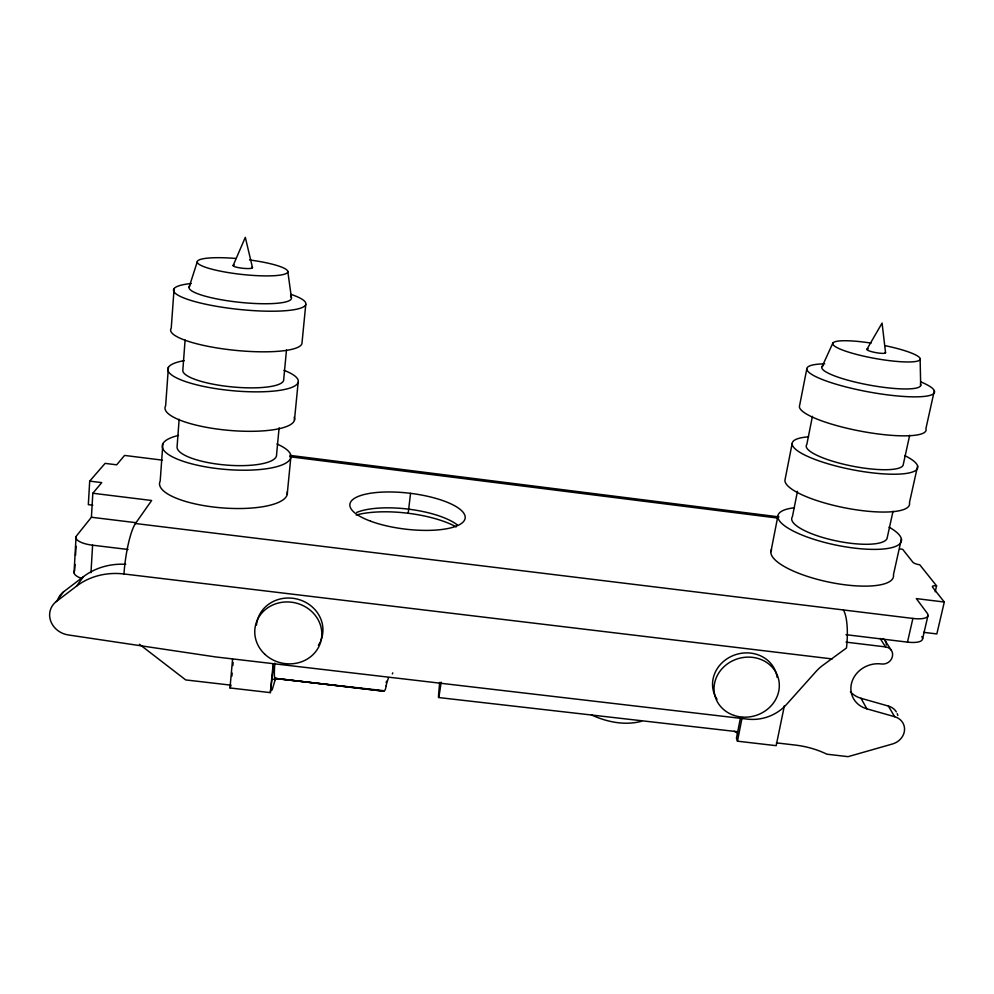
<?xml version="1.0" encoding="UTF-8"?>
<svg xmlns="http://www.w3.org/2000/svg" width="994" height="994" viewBox="0 0 994 994"><rect width="100%" height="100%" fill="white"/><g stroke="black" fill="none" stroke-linecap="round" stroke-linejoin="round"><path stroke-width="1.49" d="M74.041 572.793L76.053 536.785M75.035 564.381L74.687 570.419A21.682 7.641 2.2 0 0 81.421 578.334M75.544 555.323L76.053 546.253M162.084 460.11L124.573 455.426L116.683 464.819L105.103 463.378L89.696 481.133L88.329 504.654L92.827 505.213M128.064 549.483L92.604 545.197A21.843 7.256 2.6 0 1 76.65 535.691L91.411 517.253L92.827 493.248L101.748 482.612L89.696 481.133M90.976 572.668L92.604 545.197M162.892 443.697L160.196 481.046A64.088 19.445 4.6 0 0 220.917 507.785A64.088 19.445 4.6 0 0 287.204 491.881M168.408 367.308L165.638 405.788A65.045 16.774 5.2 0 0 228.893 430.365A65.045 16.774 5.2 0 0 294.162 417.182M174.099 288.583L171.229 328.244A66.039 13.916 5.8 0 0 229.999 349.764A66.039 13.916 5.8 0 0 301.94 343.589L305.767 304.462M179.144 419.282L177.094 446.604A49.924 14.015 4.9 0 0 226.545 465.093A49.924 14.015 4.9 0 0 276.568 454.643L279.115 427.743M185.095 340.035L182.834 370.128A50.682 11.878 5.5 0 0 233.18 387.014A50.682 11.878 5.5 0 0 283.712 379.348L286.483 350.087M273.81 663.83L270.343 692.632L229.999 687.96L232.584 659.121M231.888 676.106L232.161 673.075M232.844 665.52L233.118 662.489M287.204 494.416L290.807 457.538M294.46 420.127L298.175 382.143M270.343 692.632L273.176 663.868M271.25 689.836L272.157 689.935L275.636 678.231A34.815 2.895 -82.2 0 1 274.853 663.11M408.199 513.264L410.547 493.359M439.671 682.406L438.627 694.321A34.566 0.808 -83 0 0 441.137 682.157M386.293 685.661L385.262 689.786L383.858 691.19L274.878 678.306L383.858 691.19M770.884 551.782L777.855 516.259M792.119 443.684L784.937 480.239A63.492 15.879 11.3 0 0 848.975 508.617A63.492 15.879 11.3 0 0 909.448 502.716L917.624 465.938M806.793 368.973L799.4 406.596A64.436 13.17 10.8 0 0 865.103 431.968A64.436 13.17 10.8 0 0 925.911 428.613L934.323 390.729M740.319 718.538L736.442 738.244L737.461 741.189L776.165 745.674L784.39 705.703M737.461 741.189L742.145 717.432M797.474 491.309L792.404 516.731A48.743 13.282 11.6 0 0 832.748 540.115A48.743 13.282 11.6 0 0 887.033 538.562L893.022 511.276M812.421 416.349L806.83 444.43A49.464 11.245 11.1 0 0 848.342 465.304A49.464 11.245 11.1 0 0 903.111 465.254L909.684 435.285M901.396 538.959L893.457 574.681A62.585 18.439 11.9 0 1 829.356 582.198A62.585 18.439 11.9 0 1 771.555 549.471M845.981 634.681L907.485 642.124L912.89 618.442A21.06 6.498 13.2 0 0 927.216 613.211L916.319 598.599L944.3 602.029L936.845 633.936L923.612 632.333M922.581 638.906L927.998 615.448M935.205 591.765L936.572 585.839L919.748 564.766A5.728 1.603 12.7 0 1 912.84 562.194L902.664 549.309L899.669 548.937M386.579 681.225L386.107 682.667M189.059 287.291L197.284 261.77M229.999 687.96L231.08 685.177L185.692 679.921L139.409 644.274M233.118 265.584L245.307 237.342L252.501 267.647M822.088 366.637L832.885 342.992M866.88 349.354L882.076 323.075L885.542 352.609M843.372 609.956A38.132 10.586 -84.2 0 1 846.478 647.989L824.374 664.191A42.17 37.697 -20.5 0 0 816.161 671.36L786.589 704.398A42.17 38.207 -17 0 1 747.389 719.122L215.425 656.91L68.263 634.942A20.675 18.476 21.6 0 1 50.682 621.026A20.675 18.476 21.6 0 1 56.298 601.556L76.526 586.149A65.579 58.882 19.4 0 1 123.964 573.973A39.288 7.331 -81.9 0 1 135.457 523.515L151.647 500.491L92.827 493.248M76.526 586.149L83.434 576.669A64.473 58.025 19.6 0 1 125.741 564.306M56.298 601.556L63.529 591.852L83.434 576.669M438.602 697.539L737.101 731.659M641.615 721.246C624.928 725.782 606.874 722.029 591.455 714.922M275.226 678.554L383.224 690.644M776.426 742.878L795.175 745.065A96.741 84.962 -14.4 0 1 826.896 754.197L848.068 756.658L892.413 743.997A15.892 14.04 -20.9 0 0 904.515 730.267A15.892 14.04 -20.9 0 0 894.637 716.699L888.387 706.063L861.003 698.285A24.974 22.328 -21.9 0 1 850.404 691.774M272.468 679.188L275.512 679.536M846.068 642.136L885.53 646.908A9.095 8.151 -23.2 0 1 892.45 656.202L892.301 656.848A9.095 8.138 -23.2 0 1 881.703 664.004L881.019 663.93A25.372 22.626 -21.8 0 0 851.908 681.971A25.372 22.626 -21.8 0 0 866.843 708.821L894.637 716.699M123.964 573.973L832.115 658.923M91.411 517.253L136.091 522.707M135.457 523.515L912.89 618.442M289.826 455.364L779.035 516.905M289.639 456.731L777.643 518.06M735.945 732.131L734.255 731.286M944.3 602.029L932.583 587.193A6.014 1.739 13.1 0 1 936.572 585.839M884.909 640.322L891.196 650.076M880.112 638.409L885.53 646.908M861.003 698.285L866.843 708.821M736.852 731.82L737.809 734.516M287.788 271.412L291.441 297.815M920.133 359.319L920.68 385.473M717.022 699.254A32.665 29.609 -16.5 0 1 734.467 655.046A32.665 29.609 -16.5 0 1 777.134 677.374M256.477 625.052A33.411 30.665 12.1 0 1 297.231 599.084A33.411 30.665 12.1 0 1 320.652 641.018M320.155 642.124A33.411 30.665 12.1 0 1 318.378 645.28M356.672 512.444A57.876 18.613 6.8 0 1 408.546 509.152A57.876 18.613 6.8 0 1 457.277 524.882M356.225 515.029A64.548 21.023 6.8 0 1 456.221 526.882M921.823 636.595A20.961 6.772 13.4 0 1 907.485 642.124M58.286 598.5A20.327 18.203 21.8 0 1 63.529 591.852M251.991 267.088A9.754 1.64 6.3 0 1 242.076 268.194A9.754 1.64 6.3 0 1 234.174 264.951M249.531 259.943A45.538 7.654 6.3 0 1 280.494 275.065A45.538 7.654 6.3 0 1 204.478 266.901A45.538 7.654 6.3 0 1 235.74 258.452M290.559 296.249A51.502 9.48 6.1 0 1 240.324 302.387A51.502 9.48 6.1 0 1 189.929 285.887M885.294 352.311A9.505 1.553 10.2 0 1 874.869 352.435A9.505 1.553 10.2 0 1 868.209 348.894M885.691 345.775A44.419 7.244 10.2 0 1 911.896 361.878A44.419 7.244 10.2 0 1 838.787 348.472A44.419 7.244 10.2 0 1 871.067 343.092M920.382 383.982A50.247 8.971 10.4 0 1 867.874 384.802A50.247 8.971 10.4 0 1 823.454 365.481M889.034 527.131A63.032 17.184 11.6 0 1 879.727 549.26A63.032 17.184 11.6 0 1 794.976 531.902A63.032 17.184 11.6 0 1 794.43 507.76M920.866 381.92A64.921 11.742 10.5 0 1 912.417 396.83A64.921 11.742 10.5 0 1 824.274 380.267A64.921 11.742 10.5 0 1 824.685 363.854M904.726 455.575A63.964 14.55 11.1 0 1 896.103 474.2A63.964 14.55 11.1 0 1 809.936 457.414A63.964 14.55 11.1 0 1 808.582 436.838M386.132 685.885A32.703 6.262 -61.6 0 1 388.592 677.61M392.344 673.92A33.933 5.43 -62.2 0 1 392.804 672.863M888.387 706.063A15.643 13.866 -21 0 1 896.339 711.915M897.222 713.655A15.643 13.866 -21 0 1 897.831 715.506M883.057 638.558A8.958 8.039 -23.3 0 1 886.325 645.094M276.966 443.995A64.56 18.128 4.9 0 1 269.449 468.286A64.56 18.128 4.9 0 1 181.144 460.595A64.56 18.128 4.9 0 1 178.498 435.422M291.13 294.435A66.548 12.413 6.1 0 1 283.625 310.849A66.548 12.413 6.1 0 1 192.277 300.847A66.548 12.413 6.1 0 1 191.333 283.514M283.949 370.302A65.529 15.357 5.5 0 1 276.692 390.766A65.529 15.357 5.5 0 1 187.12 382.106A65.529 15.357 5.5 0 1 184.114 360.66M370.576 521.179A58.062 18.078 6.8 0 0 464.347 520.434A58.062 18.078 6.8 0 0 387.585 491.968A58.062 18.078 6.8 0 0 370.576 521.179M734.081 715.444A32.877 29.77 -16.4 0 0 779.06 681.747A32.877 29.77 -16.4 0 0 726.912 664.265A32.877 29.77 -16.4 0 0 734.081 715.444M264.739 654.164A33.647 30.839 12 0 0 320.739 641.801A33.647 30.839 12 0 0 279.413 602.774A33.647 30.839 12 0 0 264.739 654.164"/></g></svg>
